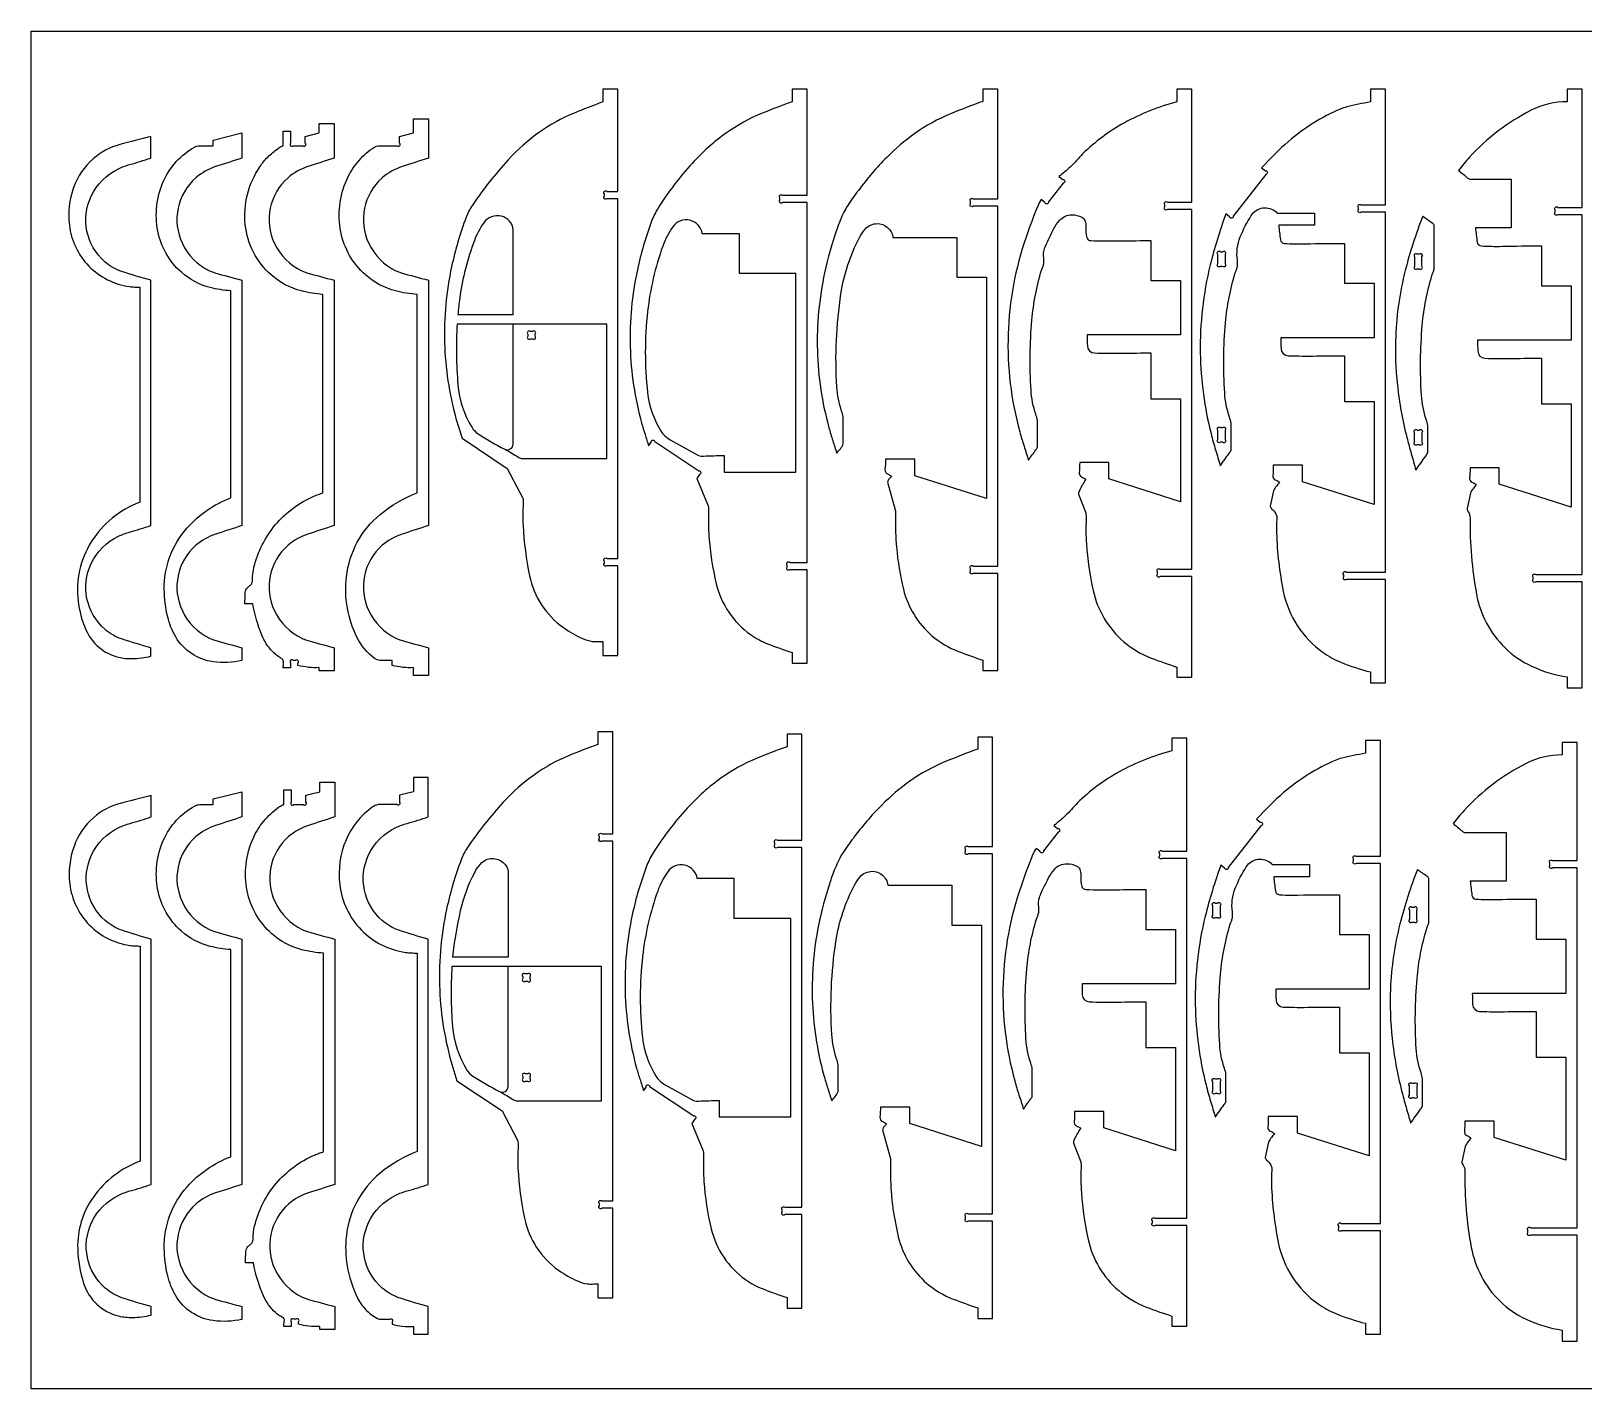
# Model space of a CAD drawing. Extents: x -29 to 74, y -16 to 30.
# Drawn here: x -28.6 to 24.4, y -16.4 to 30 of the extents above; entities that cross this region are included whole.
import ezdxf

# ---------------------------------------------------------------- set-up
doc = ezdxf.new("R2010")
doc.units = 0
doc.header["$MEASUREMENT"] = 0
doc.layers.get('0').update_dxf_attribs({"linetype": 'CONTINUOUS'})
doc.layers.add('ETCH', color=5, linetype='CONTINUOUS')
doc.layers.add('LAYER_1', color=18, linetype='CONTINUOUS')

msp = doc.modelspace()

# ---------------------------------------------------------------- linework, layer by layer
msp.add_lwpolyline([(73.801, 29.993), (73.801, -16.362), (-28.638, -16.362), (-28.638, 29.993)], close=True)
at = {"layer": 'ETCH'}
for points in [[(-12.44, 15.708, -0.012843), (-12.017, 15.454, 0.077208), (-11.903, 15.405), (-8.988, 15.405), (-8.988, 19.989), (-12.18, 19.989)], [(-12.612, -6.224, -0.012843), (-12.189, -6.477, 0.077208), (-12.076, -6.527), (-9.161, -6.527), (-9.161, -1.943), (-12.353, -1.943)]]:
    msp.add_lwpolyline(points, format="xyb", dxfattribs=at)
at = {"layer": 'LAYER_1'}
for points in [[(-9.116, 9.158), (-9.116, 8.676), (-8.605, 8.676), (-8.605, 11.737), (-8.979, 11.737, -1), (-9.068, 11.825), (-9.068, 11.898, -1), (-8.979, 11.987), (-8.605, 11.987), (-8.605, 24.27), (-8.979, 24.27, -1), (-9.068, 24.359), (-9.068, 24.432, -1), (-8.979, 24.52), (-8.605, 24.52), (-8.605, 28.004), (-9.116, 28.004), (-9.116, 27.572, 0.01158), (-10.119, 27.184, 0.056715), (-11.282, 26.54, 0.052187), (-12.347, 25.6, 0.037532), (-13.57, 24.051, 0.058109), (-13.785, 23.636, 0.037025), (-14.282, 21.951, 0.060336), (-14.523, 19.353, 0.060322), (-14.136, 16.772), (-13.927, 16.092), (-12.387, 15.065), (-11.854, 14.044, -0.078028), (-11.838, 13.858, 0.031), (-11.844, 13.109, 0.037901), (-11.623, 11.4, 0.189405), (-10.463, 9.627, 0.049278), (-9.813, 9.256, 0.066747), (-9.484, 9.158, 0.057733), (-9.3, 9.151, -0.019225)], [(-2.662, 8.778), (-2.662, 8.413), (-2.151, 8.413), (-2.151, 11.605), (-2.737, 11.605, -1), (-2.825, 11.694), (-2.825, 11.767, -1), (-2.737, 11.855), (-2.151, 11.855), (-2.151, 24.139), (-2.987, 24.139, -1), (-3.075, 24.228), (-3.075, 24.301, -1), (-2.987, 24.389), (-2.151, 24.389), (-2.151, 28.004), (-2.662, 28.004), (-2.662, 27.58, 0.011138), (-3.707, 27.176, 0.057158), (-4.903, 26.515, 0.053536), (-6.073, 25.477, 0.043612), (-7.235, 23.951, 0.051411), (-7.456, 23.505, 0.036287), (-7.943, 21.845, 0.060336), (-8.187, 19.219, 0.060322), (-7.796, 16.609, 0.011291), (-7.679, 16.221, -0.003763), (-7.557, 15.834), (-7.474, 15.958, -1), (-7.351, 15.982), (-5.846, 14.978, -1), (-5.822, 14.855), (-5.911, 14.721), (-5.524, 13.781, -0.057304), (-5.51, 13.573, 0.029813), (-5.5, 12.741, 0.040877), (-5.25, 11.123, 0.181545), (-4.081, 9.394, 0.05984), (-3.502, 9.079, 0.017043)], [(3.846, 8.522), (3.846, 8.159), (4.357, 8.159), (4.357, 11.479), (3.521, 11.479, -1), (3.432, 11.567), (3.432, 11.64, -1), (3.521, 11.729), (4.357, 11.729), (4.357, 24.013), (3.521, 24.013, -1), (3.432, 24.101), (3.432, 24.174, -1), (3.521, 24.263), (4.357, 24.263), (4.357, 28.004), (3.846, 28.004), (3.846, 27.593, 0.009719), (2.743, 27.165, 0.05729), (1.529, 26.494, 0.042456), (0.57, 25.681, 0.035928), (-0.398, 24.555, 0.013503), (-0.763, 24.034, 0.032705), (-0.893, 23.806, 0.029032), (-1.126, 23.248, 0.031155), (-1.551, 21.743, 0.060336), (-1.797, 19.088, 0.060323), (-1.403, 16.451, 0.011291), (-1.272, 16.014, -0.003763), (-1.134, 15.58, -0.036784), (-1.014, 15.734, 0.110753), (-0.917, 15.905), (-0.917, 16.814, 0.034327), (-0.97, 17.019, -0.065222), (-1.133, 17.848, -0.053378), (-0.993, 21.022, -0.084019), (-0.359, 22.947, -0.054475), (-0.167, 23.231, -0.22028), (0.242, 23.42, -0.181086), (0.597, 23.287, -0.177894), (0.782, 22.949), (2.961, 22.949), (2.961, 21.587), (3.974, 21.587), (3.974, 14.032), (1.526, 14.813), (1.526, 15.374), (0.527, 15.374, -0.024568), (0.51, 15.027, 0.148453), (0.527, 14.941, 0.167335), (0.592, 14.881, -0.043011), (0.735, 14.802, -0.053806), (0.655, 14.706, 0.162675), (0.597, 14.594), (0.859, 13.653, -0.03761), (0.871, 13.396, 0.029502), (0.903, 12.369, 0.037089), (1.138, 10.945, 0.157363), (2.114, 9.352, 0.085148), (3.015, 8.814, 0.015306)], [(10.475, 8.281), (10.475, 7.935), (10.985, 7.935), (10.985, 11.368), (9.899, 11.368, -1), (9.811, 11.457), (9.811, 11.53, -1), (9.899, 11.618), (10.985, 11.618), (10.985, 23.902), (10.149, 23.902, -1), (10.061, 23.991), (10.061, 24.064, -1), (10.149, 24.152), (10.985, 24.152), (10.985, 28.004), (10.475, 28.004), (10.475, 27.573, 0.061921), (8.674, 26.854, 0.067998), (7.257, 25.8, 0.021444), (7.048, 25.576, -0.02519), (6.837, 25.355, -0.020295), (6.646, 25.186, 0.006764), (6.449, 25.024), (6.577, 24.925, -1), (6.592, 24.8), (6.096, 24.16, -1), (5.971, 24.145), (5.844, 24.243, 0.056291), (5.723, 24.019, 0.012633), (5.326, 22.959, 0.075447), (4.714, 19.65, 0.075461), (5.111, 16.309, 0.011291), (5.257, 15.825, -0.003763), (5.41, 15.342, -0.014708), (5.662, 15.697, 0.088472), (5.711, 15.795), (5.711, 16.704, 0.040504), (5.66, 16.909, -0.066048), (5.496, 17.738, -0.037693), (5.525, 20.129, -0.052115), (5.854, 21.83, -0.029026), (5.896, 21.943, 0.063373), (5.93, 22.058, 0.083563), (5.928, 22.262, -0.089498), (5.929, 22.467, -0.058075), (5.987, 22.655, -0.017801), (6.266, 23.233, -0.055681), (6.465, 23.526, -0.219798), (6.891, 23.722, -0.117737), (7.226, 23.641, -0.172185), (7.33, 23.531, -0.124003), (7.365, 23.327, 0.08265), (7.399, 22.944, 0.164391), (7.448, 22.87, 0.161089), (7.533, 22.839, 0.009921), (8.561, 22.832, -0.003307), (9.589, 22.839), (9.589, 21.477), (10.602, 21.477), (10.602, 19.621), (7.41, 19.621, 0.009842), (7.418, 19.245, 0.393252), (7.66, 19.004, 0.012272), (8.625, 18.996, -0.004091), (9.589, 19.004), (9.589, 17.442), (10.602, 17.442), (10.602, 13.922), (8.154, 14.703), (8.154, 15.263), (7.156, 15.263, -0.024568), (7.139, 14.917, 0.148453), (7.156, 14.831, 0.167335), (7.22, 14.771, -0.043011), (7.364, 14.692, 0.035977), (7.143, 14.303, 0.130623), (7.12, 14.18), (7.363, 13.546, -0.05357), (7.376, 13.334, 0.029114), (7.387, 12.486, 0.035901), (7.617, 10.894, 0.163176), (8.661, 9.147, 0.085575), (9.6, 8.587, 0.014882)], [(17.084, 8.113), (17.084, 7.747), (17.595, 7.747), (17.595, 11.273), (16.259, 11.273, -1), (16.171, 11.362), (16.171, 11.434, -1), (16.259, 11.523), (17.595, 11.523), (17.595, 23.807), (16.759, 23.807, -1), (16.671, 23.896), (16.671, 23.968, -1), (16.759, 24.057), (17.595, 24.057), (17.595, 28.004), (17.084, 28.004), (17.084, 27.574, 0.012013), (16.271, 27.403, 0.043438), (16.053, 27.331, 0.077071), (14.289, 26.228, 0.031251), (13.365, 25.323), (13.493, 25.224, -1), (13.508, 25.1), (12.399, 23.67, -1), (12.275, 23.655), (12.147, 23.754, 0.028113), (11.612, 22.01, 0.065025), (11.274, 19.003, 0.028538), (11.38, 17.6, 0.029197), (11.64, 16.25, 0.011608), (11.794, 15.7, -0.003869), (11.956, 15.152, -0.014708), (12.261, 15.582, 0.088472), (12.321, 15.699), (12.321, 16.609, 0.040504), (12.269, 16.814, -0.066048), (12.105, 17.643, -0.037693), (12.134, 20.034, -0.052115), (12.464, 21.735, -0.028884), (12.505, 21.846, 0.062945), (12.539, 21.96, 0.076202), (12.54, 22.162, -0.133631), (12.638, 22.967, -0.043844), (13.014, 23.698, -0.460888), (13.862, 23.822, -0.102034), (13.879, 23.798, 0.177148), (13.9, 23.778), (15.171, 23.778), (15.171, 23.361), (13.949, 23.361, 0.002487), (14.008, 22.871, 0.360375), (14.143, 22.744, 0.020957), (14.863, 22.729, -0.005432), (16.199, 22.744), (16.199, 21.382), (17.212, 21.382), (17.212, 19.526), (14.02, 19.526, 0.008503), (14.028, 19.149, 0.393252), (14.27, 18.909, 0.012272), (15.235, 18.901, -0.004091), (16.199, 18.909), (16.199, 17.347), (17.212, 17.347), (17.212, 13.826), (14.764, 14.607), (14.764, 15.168), (13.765, 15.168, -0.024568), (13.748, 14.821, 0.148453), (13.765, 14.736, 0.167335), (13.83, 14.676, -0.043011), (13.973, 14.597, -0.023258), (13.869, 14.455, 0.069876), (13.777, 14.303), (13.662, 13.776, 0.187059), (13.733, 13.661, -0.16278), (13.875, 13.454, -0.090499), (13.887, 13.333, 0.028996), (13.875, 12.85, 0.041055), (14.105, 10.874, 0.191262), (15.464, 8.779, 0.0569), (16.066, 8.447, 0.036435)], [(23.801, 7.947), (23.801, 7.571), (24.311, 7.571), (24.311, 11.189), (22.726, 11.189, -1), (22.637, 11.277), (22.637, 11.35, -1), (22.726, 11.439), (24.311, 11.439), (24.311, 23.723), (23.476, 23.723, -1), (23.387, 23.811), (23.387, 23.884, -1), (23.476, 23.973), (24.311, 23.973), (24.311, 28.004), (23.801, 28.004), (23.801, 27.582, 0.117904), (22.571, 27.288, 0.090171), (20.46, 25.686, 0.014621), (20.269, 25.464, -0.004873), (20.082, 25.238, -0.016502), (20.387, 24.985, 0.09933), (20.473, 24.935), (21.887, 24.935), (21.887, 23.276), (20.665, 23.276, 0.001901), (20.725, 22.786, 0.360443), (20.859, 22.659, 0.020886), (21.579, 22.645, -0.005414), (22.915, 22.659), (22.915, 21.297), (23.928, 21.297), (23.928, 19.441), (20.736, 19.441, 0.008503), (20.745, 19.064, 0.393252), (20.986, 18.824, 0.012272), (21.951, 18.817, -0.004091), (22.915, 18.824), (22.915, 17.262), (23.928, 17.262), (23.928, 13.742), (21.48, 14.523), (21.48, 15.084), (20.482, 15.084, -0.024568), (20.465, 14.737, 0.148453), (20.482, 14.651, 0.167335), (20.546, 14.591, -0.043011), (20.69, 14.512, -0.023258), (20.585, 14.37, 0.069876), (20.494, 14.218), (20.378, 13.692, 0.112129), (20.419, 13.581, -0.149624), (20.481, 13.37, 0.049333), (20.702, 10.768, 0.153631), (21.674, 8.94, 0.08541), (22.574, 8.315, 0.072962)], [(-21.821, 14.057), (-21.821, 21.125, -0.045578), (-22.524, 21.238, -0.119082), (-23.508, 21.76, -0.164652), (-24.31, 23.162, -0.154282), (-24.117, 24.869, -0.080612), (-23.681, 25.535, -0.080612), (-23.057, 26.029, -0.124982), (-22.889, 26.077), (-22.422, 26.077), (-22.422, 26.272), (-21.438, 26.513), (-21.438, 25.657, -0.0023), (-22.339, 25.364, 0.102473), (-23.012, 24.984, 0.336459), (-23.474, 22.745, 0.170276), (-22.545, 21.812, 0.041463), (-22.367, 21.743, 0.008219), (-21.438, 21.488), (-21.438, 13.112, -0.0023), (-22.339, 12.819, 0.102473), (-23.012, 12.439, 0.336459), (-23.474, 10.2, 0.170276), (-22.545, 9.267, 0.041463), (-22.367, 9.198, 0.008219), (-21.438, 8.943), (-21.438, 8.505, -0.088823), (-22.422, 8.461, -0.230967), (-23.7, 9.312, -0.07343), (-23.973, 9.988, -0.05589), (-24.091, 10.936, -0.186646), (-23.312, 13.031, -0.121989)], [(-21.068, 10.436), (-21.336, 10.436, -0.012709), (-21.326, 10.826, -0.186771), (-21.254, 10.987, -0.031934), (-21.169, 11.062, 0.130659), (-21.099, 11.151, 0.101306), (-21.078, 11.258, -0.060865), (-21.028, 11.689, -0.116481), (-20.292, 13.143, -0.116481), (-18.984, 14.114, -0.017395), (-18.83, 14.173, 0.005798), (-18.676, 14.23), (-18.676, 21.004, -0.045607), (-19.412, 21.122, -0.119052), (-20.443, 21.669, -0.187593), (-21.325, 23.382, -0.176665), (-20.83, 25.359, -0.046818), (-20.559, 25.688, -0.04327), (-20.207, 25.986, -0.034612), (-20.074, 26.066, -0.119897), (-20.03, 26.077), (-20.03, 26.577), (-19.78, 26.577), (-19.78, 26.166, 1), (-19.691, 26.077), (-19.365, 26.077, 1), (-19.277, 26.166), (-19.277, 26.397), (-18.804, 26.513), (-18.804, 26.837), (-18.293, 26.837), (-18.293, 25.657, -0.0023), (-19.194, 25.364, 0.102473), (-19.866, 24.984, 0.336459), (-20.329, 22.745, 0.170276), (-19.4, 21.812, 0.041463), (-19.221, 21.743, 0.008219), (-18.293, 21.488), (-18.293, 13.112, -0.0023), (-19.194, 12.819, 0.102473), (-19.866, 12.439, 0.336459), (-20.329, 10.2, 0.170276), (-19.4, 9.267, 0.041463), (-19.221, 9.198, 0.008219), (-18.293, 8.943), (-18.293, 8.158), (-18.804, 8.158), (-18.804, 8.262, -0.040458), (-19.171, 8.272, -0.040959), (-19.527, 8.34), (-19.527, 8.42, 1), (-19.616, 8.508), (-19.691, 8.508, 1), (-19.78, 8.42), (-19.78, 8.258), (-20.03, 8.258, -0.042249), (-20.016, 8.421, 0.164319), (-20.03, 8.508, 0.142751), (-20.098, 8.579, -0.073336), (-20.405, 8.821, -0.092121), (-20.76, 9.37, -0.054046)], [(-15.457, 14.23), (-15.457, 21.004, -0.045607), (-16.193, 21.122, -0.119052), (-17.224, 21.669, -0.164437), (-18.065, 23.136, -0.154496), (-17.864, 24.918, -0.067132), (-17.498, 25.511, -0.067132), (-16.988, 25.986, -0.094604), (-16.788, 26.077), (-16.147, 26.077, 1), (-16.058, 26.166), (-16.058, 26.397), (-15.585, 26.513), (-15.585, 27), (-15.074, 27), (-15.074, 25.657, -0.0023), (-15.975, 25.364, 0.102473), (-16.648, 24.984, 0.336459), (-17.11, 22.745, 0.170276), (-16.181, 21.812, 0.041463), (-16.003, 21.743, 0.008219), (-15.074, 21.488), (-15.074, 13.112, -0.0023), (-15.975, 12.819, 0.102473), (-16.648, 12.439, 0.336459), (-17.11, 10.2, 0.170276), (-16.181, 9.267, 0.041463), (-16.003, 9.198, 0.008219), (-15.074, 8.943), (-15.074, 7.998), (-15.585, 7.998), (-15.585, 8.262, -0.040458), (-15.952, 8.272, -0.040959), (-16.308, 8.34), (-16.308, 8.508), (-16.729, 8.508, -0.150836), (-16.912, 8.578, -0.117974), (-17.502, 9.278, -0.146319), (-17.872, 11.366, -0.192468), (-16.721, 13.493, -0.083871)], [(-24.547, 8.649), (-24.547, 8.943, -0.019771), (-25.55, 9.244, -0.097096), (-26.121, 9.574, -0.336459), (-26.583, 11.813, -0.170276), (-25.654, 12.746, -0.044461), (-25.272, 12.891, 0.01152), (-24.547, 13.112), (-24.547, 21.488, -0.019771), (-25.55, 21.788, -0.097096), (-26.121, 22.119, -0.336459), (-26.583, 24.358, -0.170276), (-25.654, 25.291, -0.044461), (-25.272, 25.436, 0.01152), (-24.547, 25.657), (-24.547, 26.389, 0.004903), (-25.613, 26.117, 0.116274), (-26.52, 25.631, 0.126509), (-27.185, 24.651, 0.115888), (-27.331, 23.371, 0.165557), (-26.664, 21.971, 0.165558), (-25.281, 21.27, 0.027352), (-25.106, 21.255, -0.009115), (-24.93, 21.246), (-24.93, 13.906, 0.164612), (-26.585, 12.551, 0.171175), (-27.033, 10.539, 0.07237), (-26.766, 9.555, 0.234888), (-25.657, 8.619, 0.06659), (-25.188, 8.569, 0.048535)], [(-14.071, 20.315), (-12.18, 20.315), (-12.18, 23.207, 0.327649), (-12.58, 23.674, 0.30501), (-13.188, 23.443, 0.064273), (-13.504, 22.847, 0.055133), (-14.004, 20.882, 0.007933), (-14.039, 20.598, -0.002644)], [(-4.982, 15.501), (-4.982, 14.94), (-2.534, 14.94), (-2.534, 21.714), (-4.46, 21.714), (-4.46, 23.076), (-5.726, 23.076, 0.307009), (-6.148, 23.534, 0.30501), (-6.734, 23.312, 0.068756), (-7.077, 22.651, 0.057139), (-7.592, 20.421, 0.056363), (-7.593, 17.652, 0.112085), (-7.131, 16.325, 0.06631), (-7.007, 16.175, 0.057154), (-6.825, 16.042), (-5.855, 15.501, 0.076491), (-5.681, 15.483, -0.012724)], [(18.632, 15.005, -0.014665), (18.971, 15.484, 0.088209), (19.037, 15.615), (19.037, 16.524, 0.040603), (18.986, 16.729, -0.066272), (18.822, 17.558, -0.037569), (18.851, 19.953, -0.052115), (19.181, 21.65, -0.028888), (19.222, 21.762, 0.062959), (19.255, 21.875), (19.255, 23.365, 0.137471), (19.188, 23.44, -0.022773), (18.864, 23.669, 0.030864), (18.268, 21.815, 0.052022), (17.942, 19.588, 0.037686), (18, 17.899, 0.035172), (18.324, 16.117, 0.007553), (18.475, 15.56, -0.002518)], [(11.871, 22.049), (11.871, 22.371, -1), (11.96, 22.46), (12.033, 22.46, -1), (12.121, 22.371), (12.121, 22.049, -1), (12.033, 21.96), (11.96, 21.96, -1)], [(18.749, 22.376), (18.676, 22.376, 1), (18.588, 22.287), (18.588, 21.964, 1), (18.676, 21.875), (18.749, 21.875, 1), (18.838, 21.964), (18.838, 22.287, 1)], [(-12.18, 19.989), (-14.098, 19.989, 0.033708), (-14.068, 17.911, 0.119738), (-13.585, 16.456, 0.10777), (-13.383, 16.249, 0.029272), (-12.47, 15.722, 0.544062), (-12.18, 15.892)], [(-11.592, 19.489), (-11.519, 19.489, 1), (-11.43, 19.578), (-11.43, 19.65, 1), (-11.519, 19.739), (-11.592, 19.739, 1), (-11.68, 19.65), (-11.68, 19.578, 1)], [(12.121, 16.368), (12.121, 16.046, -1), (12.033, 15.957), (11.96, 15.957, -1), (11.871, 16.046), (11.871, 16.368, -1), (11.96, 16.457), (12.033, 16.457, -1)], [(18.676, 16.373), (18.749, 16.373, -1), (18.838, 16.284), (18.838, 15.961, -1), (18.749, 15.872), (18.676, 15.872, -1), (18.588, 15.961), (18.588, 16.284, -1)], [(-9.288, -12.773), (-9.288, -13.255), (-8.778, -13.255), (-8.778, -10.195), (-9.151, -10.195, -1), (-9.24, -10.107), (-9.24, -10.034, -1), (-9.151, -9.945), (-8.778, -9.945), (-8.778, 2.339), (-9.151, 2.339, -1), (-9.24, 2.427), (-9.24, 2.5, -1), (-9.151, 2.589), (-8.778, 2.589), (-8.778, 6.072), (-9.288, 6.072), (-9.288, 5.641, 0.01158), (-10.292, 5.252, 0.056715), (-11.455, 4.608, 0.052187), (-12.52, 3.668, 0.037532), (-13.742, 2.119, 0.058109), (-13.957, 1.704, 0.037025), (-14.454, 0.019, 0.060336), (-14.695, -2.579, 0.060322), (-14.309, -5.16), (-14.099, -5.84), (-12.559, -6.867), (-12.026, -7.888, -0.078028), (-12.01, -8.074, 0.031), (-12.017, -8.823, 0.037901), (-11.795, -10.532, 0.189405), (-10.636, -12.305, 0.049278), (-9.986, -12.676, 0.066747), (-9.656, -12.773, 0.057733), (-9.472, -12.78, -0.019225)], [(-2.834, -13.239), (-2.834, -13.604), (-2.323, -13.604), (-2.323, -10.412), (-2.909, -10.412, -1), (-2.998, -10.323), (-2.998, -10.25, -1), (-2.909, -10.162), (-2.323, -10.162), (-2.323, 2.122), (-3.159, 2.122, -1), (-3.248, 2.211), (-3.248, 2.284, -1), (-3.159, 2.372), (-2.323, 2.372), (-2.323, 5.986), (-2.834, 5.986), (-2.834, 5.563, 0.011138), (-3.88, 5.159, 0.057158), (-5.076, 4.498, 0.053536), (-6.245, 3.46, 0.043612), (-7.407, 1.934, 0.051411), (-7.628, 1.488, 0.036287), (-8.116, -0.172, 0.060336), (-8.359, -2.799, 0.060322), (-7.969, -5.408, 0.011291), (-7.852, -5.797, -0.003763), (-7.729, -6.183), (-7.647, -6.059, -1), (-7.524, -6.035), (-6.019, -7.039, -1), (-5.994, -7.162), (-6.084, -7.296), (-5.696, -8.236, -0.057304), (-5.682, -8.444, 0.029813), (-5.672, -9.276, 0.040877), (-5.422, -10.894, 0.181545), (-4.254, -12.623, 0.05984), (-3.674, -12.938, 0.017043)], [(3.674, -13.59), (3.674, -13.953), (4.185, -13.953), (4.185, -10.633), (3.349, -10.633, -1), (3.26, -10.544), (3.26, -10.472, -1), (3.349, -10.383), (4.185, -10.383), (4.185, 1.901), (3.349, 1.901, -1), (3.26, 1.99), (3.26, 2.062, -1), (3.349, 2.151), (4.185, 2.151), (4.185, 5.892), (3.674, 5.892), (3.674, 5.482, 0.009719), (2.571, 5.053, 0.05729), (1.356, 4.383, 0.042456), (0.398, 3.569, 0.035928), (-0.57, 2.443, 0.013503), (-0.935, 1.922, 0.032705), (-1.066, 1.694, 0.029032), (-1.299, 1.136, 0.031155), (-1.724, -0.368, 0.060336), (-1.97, -3.023, 0.060323), (-1.575, -5.661, 0.011291), (-1.444, -6.097, -0.003763), (-1.306, -6.532, -0.036784), (-1.186, -6.377, 0.110753), (-1.09, -6.207), (-1.09, -5.297, 0.034327), (-1.143, -5.093, -0.065222), (-1.305, -4.263, -0.053378), (-1.166, -1.09, -0.084019), (-0.532, 0.835, -0.054475), (-0.339, 1.119, -0.22028), (0.069, 1.309, -0.181086), (0.424, 1.176, -0.177894), (0.61, 0.838), (2.789, 0.838), (2.789, -0.524), (3.802, -0.524), (3.802, -8.08), (1.353, -7.299), (1.353, -6.738), (0.355, -6.738, -0.024568), (0.338, -7.085, 0.148453), (0.355, -7.17, 0.167335), (0.42, -7.23, -0.043011), (0.563, -7.309, -0.053806), (0.482, -7.406, 0.162675), (0.424, -7.517), (0.687, -8.459, -0.03761), (0.699, -8.715, 0.029502), (0.73, -9.742, 0.037089), (0.965, -11.167, 0.157363), (1.942, -12.759, 0.085148), (2.843, -13.297, 0.015306)], [(10.302, -13.872), (10.302, -14.217), (10.813, -14.217), (10.813, -10.784), (9.727, -10.784, -1), (9.638, -10.695), (9.638, -10.623, -1), (9.727, -10.534), (10.813, -10.534), (10.813, 1.75), (9.977, 1.75, -1), (9.888, 1.839), (9.888, 1.911, -1), (9.977, 2), (10.813, 2), (10.813, 5.851), (10.302, 5.851), (10.302, 5.421, 0.061921), (8.502, 4.702, 0.067998), (7.085, 3.647, 0.021444), (6.876, 3.424, -0.02519), (6.665, 3.202, -0.020295), (6.473, 3.034, 0.006764), (6.277, 2.871), (6.404, 2.772, -1), (6.42, 2.648), (5.923, 2.008, -1), (5.799, 1.992), (5.672, 2.091, 0.056291), (5.551, 1.867, 0.012633), (5.153, 0.806, 0.075447), (4.541, -2.503, 0.075461), (4.939, -5.843, 0.011291), (5.084, -6.328, -0.003763), (5.237, -6.81, -0.014708), (5.489, -6.455, 0.088472), (5.539, -6.358), (5.539, -5.449, 0.040504), (5.487, -5.244, -0.066048), (5.323, -4.414, -0.037693), (5.352, -2.023, -0.052115), (5.682, -0.322, -0.029026), (5.724, -0.21, 0.063373), (5.757, -0.095, 0.083563), (5.756, 0.11, -0.089498), (5.756, 0.314, -0.058075), (5.814, 0.503, -0.017801), (6.093, 1.081, -0.055681), (6.292, 1.374, -0.219798), (6.719, 1.569, -0.117737), (7.054, 1.488, -0.172185), (7.158, 1.378, -0.124003), (7.193, 1.175, 0.08265), (7.227, 0.792, 0.164391), (7.276, 0.718, 0.161089), (7.361, 0.687, 0.009921), (8.389, 0.68, -0.003307), (9.417, 0.687), (9.417, -0.675), (10.43, -0.675), (10.43, -2.532), (7.238, -2.532, 0.009842), (7.245, -2.907, 0.393252), (7.488, -3.148, 0.012272), (8.452, -3.156, -0.004091), (9.417, -3.148), (9.417, -4.71), (10.43, -4.71), (10.43, -8.231), (7.981, -7.45), (7.981, -6.889), (6.983, -6.889, -0.024568), (6.966, -7.236, 0.148453), (6.983, -7.322, 0.167335), (7.048, -7.382, -0.043011), (7.191, -7.46, 0.035977), (6.97, -7.85, 0.130623), (6.947, -7.973), (7.19, -8.606, -0.05357), (7.203, -8.818, 0.029114), (7.215, -9.666, 0.035901), (7.445, -11.258, 0.163176), (8.489, -13.005, 0.085575), (9.428, -13.565, 0.014882)], [(16.913, -14.122), (16.913, -14.487), (17.424, -14.487), (17.424, -10.961), (16.088, -10.961, -1), (16, -10.872), (16, -10.8, -1), (16.088, -10.711), (17.424, -10.711), (17.424, 1.573), (16.588, 1.573, -1), (16.5, 1.661), (16.5, 1.734, -1), (16.588, 1.823), (17.424, 1.823), (17.424, 5.769), (16.913, 5.769), (16.913, 5.34, 0.012013), (16.1, 5.169, 0.043438), (15.882, 5.097, 0.077071), (14.118, 3.994, 0.031251), (13.194, 3.089), (13.322, 2.99, -1), (13.338, 2.865), (12.228, 1.436, -1), (12.104, 1.42), (11.976, 1.519, 0.028113), (11.441, -0.225, 0.065025), (11.103, -3.232, 0.028538), (11.209, -4.634, 0.029197), (11.469, -5.984, 0.011608), (11.623, -6.534, -0.003869), (11.785, -7.083, -0.014708), (12.09, -6.653, 0.088472), (12.15, -6.535), (12.15, -5.626, 0.040504), (12.098, -5.421, -0.066048), (11.935, -4.592, -0.037693), (11.964, -2.2, -0.052115), (12.293, -0.5, -0.028884), (12.334, -0.388, 0.062945), (12.368, -0.275, 0.076202), (12.369, -0.072, -0.133631), (12.467, 0.732, -0.043844), (12.843, 1.464, -0.460888), (13.691, 1.587, -0.102034), (13.709, 1.564, 0.177148), (13.73, 1.544), (15, 1.544), (15, 1.126), (13.778, 1.126, 0.003615), (13.838, 0.639, 0.350637), (13.972, 0.51, 0.027654), (14.383, 0.494, -0.004608), (16.028, 0.51), (16.028, -0.853), (17.041, -0.853), (17.041, -2.709), (13.849, -2.709, 0.008503), (13.858, -3.085, 0.393252), (14.099, -3.325, 0.012272), (15.064, -3.333, -0.004091), (16.028, -3.325), (16.028, -4.888), (17.041, -4.888), (17.041, -8.408), (14.593, -7.627), (14.593, -7.066), (13.595, -7.066, -0.024568), (13.578, -7.413, 0.148453), (13.595, -7.499, 0.167335), (13.659, -7.559, -0.043011), (13.803, -7.637, -0.023258), (13.698, -7.78, 0.069876), (13.606, -7.931), (13.491, -8.458, 0.187059), (13.562, -8.573, -0.16278), (13.704, -8.781, -0.090499), (13.716, -8.901, 0.028996), (13.704, -9.384, 0.041055), (13.934, -11.361, 0.191262), (15.293, -13.456, 0.0569), (15.895, -13.788, 0.036435)], [(23.622, -14.352), (23.622, -14.728), (24.133, -14.728), (24.133, -11.11), (22.547, -11.11, -1), (22.458, -11.021), (22.458, -10.949, -1), (22.547, -10.86), (24.133, -10.86), (24.133, 1.424), (23.297, 1.424, -1), (23.208, 1.512), (23.208, 1.585, -1), (23.297, 1.674), (24.133, 1.674), (24.133, 5.705), (23.622, 5.705), (23.622, 5.283, 0.117904), (22.393, 4.989, 0.090171), (20.281, 3.387, 0.014621), (20.09, 3.165, -0.004873), (19.903, 2.94, -0.016502), (20.208, 2.686, 0.09933), (20.294, 2.636), (21.709, 2.636), (21.709, 0.977), (20.486, 0.977, 0.001901), (20.546, 0.487, 0.360443), (20.681, 0.361, 0.020886), (21.4, 0.346, -0.005414), (22.737, 0.361), (22.737, -1.002), (23.75, -1.002), (23.75, -2.858), (20.558, -2.858, 0.008503), (20.566, -3.234, 0.393252), (20.808, -3.474, 0.012272), (21.772, -3.482, -0.004091), (22.737, -3.474), (22.737, -5.036), (23.75, -5.036), (23.75, -8.557), (21.301, -7.776), (21.301, -7.215), (20.303, -7.215, -0.024568), (20.286, -7.562, 0.148453), (20.303, -7.648, 0.167335), (20.368, -7.708, -0.043011), (20.511, -7.786, -0.023258), (20.406, -7.929, 0.069876), (20.315, -8.08), (20.199, -8.607, 0.112129), (20.241, -8.718, -0.149624), (20.302, -8.928, 0.049333), (20.523, -11.53, 0.153631), (21.495, -13.359, 0.08541), (22.395, -13.984, 0.072962)], [(-20.009, -14.232, -0.045369), (-19.993, -14.051, 0.176681), (-20.009, -13.954, 0.167935), (-20.062, -13.908, -0.09214), (-20.297, -13.757, -0.100655), (-20.707, -13.178, -0.060423), (-21.047, -12.055), (-21.315, -12.055, -0.012709), (-21.305, -11.665, -0.186771), (-21.233, -11.504, -0.031934), (-21.148, -11.429, 0.130659), (-21.078, -11.339, 0.101306), (-21.057, -11.233, -0.060865), (-21.007, -10.802, -0.116481), (-20.271, -9.348, -0.116481), (-18.963, -8.377, -0.017395), (-18.81, -8.318, 0.005798), (-18.655, -8.261), (-18.655, -1.487, -0.045607), (-19.391, -1.369, -0.119052), (-20.422, -0.822, -0.164437), (-21.263, 0.645, -0.154496), (-21.062, 2.428, -0.067132), (-20.696, 3.02, -0.067132), (-20.186, 3.495, -0.034612), (-20.054, 3.576, -0.119897), (-20.009, 3.586), (-20.009, 4.086), (-19.759, 4.086), (-19.759, 3.675, 1), (-19.671, 3.586), (-19.345, 3.586, 1), (-19.256, 3.675), (-19.256, 3.906), (-18.783, 4.022), (-18.783, 4.347), (-18.272, 4.347), (-18.272, 3.166, -0.0023), (-19.173, 2.873, 0.102473), (-19.846, 2.493, 0.336459), (-20.308, 0.254, 0.170276), (-19.379, -0.679, 0.041463), (-19.201, -0.748, 0.008219), (-18.272, -1.003), (-18.272, -9.379, -0.0023), (-19.173, -9.672, 0.102473), (-19.846, -10.052, 0.336459), (-20.308, -12.291, 0.170276), (-19.379, -13.224, 0.041463), (-19.201, -13.293, 0.008219), (-18.272, -13.548), (-18.272, -14.333), (-18.783, -14.333), (-18.783, -14.229, -0.040458), (-19.16, -14.219, -0.043218), (-19.506, -14.151), (-19.506, -14.071, 1), (-19.595, -13.982), (-19.671, -13.982, 1), (-19.759, -14.071), (-19.759, -14.232)], [(-16.742, -13.982), (-16.401, -13.982, -1), (-16.312, -14.071), (-16.312, -14.151, 0.043218), (-15.966, -14.219, 0.040458), (-15.589, -14.229), (-15.589, -14.493), (-15.078, -14.493), (-15.078, -13.548, -0.019771), (-16.081, -13.247, -0.097096), (-16.652, -12.917, -0.336459), (-17.114, -10.678, -0.170276), (-16.185, -9.744, -0.044461), (-15.804, -9.6, 0.01152), (-15.078, -9.379), (-15.078, -1.003, -0.019771), (-16.081, -0.703, -0.097096), (-16.652, -0.372, -0.336459), (-17.114, 1.867, -0.170276), (-16.185, 2.8, -0.044461), (-15.804, 2.945, 0.01152), (-15.078, 3.166), (-15.078, 4.509), (-15.589, 4.509), (-15.589, 4.022), (-16.062, 3.906), (-16.062, 3.675, -1), (-16.151, 3.586), (-16.791, 3.586, 0.094545), (-16.992, 3.495, 0.140249), (-17.887, 2.381, 0.129401), (-18.103, 0.851, 0.165557), (-17.368, -0.689, 0.165558), (-15.846, -1.461, 0.027352), (-15.654, -1.477, -0.009115), (-15.461, -1.487), (-15.461, -8.261, 0.083871), (-16.725, -8.998, 0.192468), (-17.876, -11.125, 0.072374), (-17.846, -12.162, 0.067022), (-17.507, -13.23, 0.080436), (-17.222, -13.645, 0.079481), (-16.816, -13.954, 0.060965)], [(-24.534, -13.842), (-24.534, -13.548, -0.019771), (-25.536, -13.247, -0.097096), (-26.107, -12.917, -0.336459), (-26.569, -10.678, -0.170276), (-25.641, -9.744, -0.044461), (-25.259, -9.6, 0.01152), (-24.534, -9.379), (-24.534, -1.003, -0.019771), (-25.536, -0.703, -0.097096), (-26.107, -0.372, -0.336459), (-26.569, 1.867, -0.170276), (-25.641, 2.8, -0.044461), (-25.259, 2.945, 0.01152), (-24.534, 3.166), (-24.534, 3.898, 0.004903), (-25.599, 3.626, 0.116274), (-26.507, 3.14, 0.126509), (-27.171, 2.16, 0.115888), (-27.318, 0.88, 0.165557), (-26.65, -0.519, 0.165558), (-25.268, -1.221, 0.027352), (-25.092, -1.236, -0.009115), (-24.917, -1.245), (-24.917, -8.585, 0.148785), (-26.511, -9.81, 0.163556), (-27.046, -11.568, 0.070492), (-26.843, -12.757, 0.260736), (-25.649, -13.871, 0.066665), (-25.177, -13.921, 0.048834)], [(-21.821, -8.434), (-21.821, -1.366, -0.045578), (-22.524, -1.253, -0.119082), (-23.508, -0.731, -0.164652), (-24.31, 0.671, -0.154282), (-24.117, 2.378, -0.080612), (-23.681, 3.044, -0.080612), (-23.057, 3.538, -0.124982), (-22.883, 3.586), (-22.422, 3.586), (-22.422, 3.781), (-21.438, 4.022), (-21.438, 3.166, -0.0023), (-22.339, 2.873, 0.102473), (-23.012, 2.493, 0.336459), (-23.474, 0.254, 0.170276), (-22.545, -0.679, 0.041463), (-22.367, -0.748, 0.008219), (-21.438, -1.003), (-21.438, -9.379, -0.0023), (-22.339, -9.672, 0.102473), (-23.012, -10.052, 0.336459), (-23.474, -12.291, 0.170276), (-22.545, -13.224, 0.041463), (-22.367, -13.293, 0.008219), (-21.438, -13.548), (-21.438, -13.986, -0.088823), (-22.422, -14.029, -0.230967), (-23.7, -13.178, -0.073429), (-23.973, -12.503, -0.05589), (-24.091, -11.555, -0.186646), (-23.312, -9.46, -0.121989)], [(-14.243, -1.617, -0.025331), (-13.974, -0.034, -0.066812), (-13.494, 1.273, -0.054475), (-13.302, 1.557, -0.22028), (-12.893, 1.746, -0.181086), (-12.518, 1.606, -0.197306), (-12.353, 1.276), (-12.353, -1.617)], [(-5.155, -6.517), (-5.155, -7.077), (-2.706, -7.077), (-2.706, -0.303), (-4.633, -0.303), (-4.633, 1.059), (-5.898, 1.059, 0.307009), (-6.321, 1.517, 0.30501), (-6.906, 1.294, 0.068756), (-7.249, 0.634, 0.057139), (-7.765, -1.596, 0.056363), (-7.766, -4.365, 0.112085), (-7.303, -5.692, 0.06631), (-7.179, -5.842, 0.057154), (-6.998, -5.975), (-6.027, -6.517, 0.076491), (-5.853, -6.534, -0.012724)], [(18.453, -7.294, -0.014665), (18.792, -6.815, 0.088209), (18.858, -6.684), (18.858, -5.775, 0.040603), (18.807, -5.57, -0.066272), (18.643, -4.741, -0.037569), (18.673, -2.346, -0.052115), (19.002, -0.649, -0.028888), (19.043, -0.537, 0.062959), (19.076, -0.423), (19.076, 1.066, 0.137471), (19.01, 1.141, -0.022773), (18.685, 1.37, 0.030864), (18.089, -0.484, 0.052022), (17.764, -2.711, 0.037686), (17.821, -4.4, 0.035172), (18.145, -6.182, 0.007553), (18.296, -6.738, -0.002518)], [(11.7, -0.186), (11.7, 0.137, -1), (11.789, 0.226), (11.862, 0.226, -1), (11.95, 0.137), (11.95, -0.186, -1), (11.862, -0.275), (11.789, -0.275, -1)], [(18.659, -0.335), (18.659, -0.012, 1), (18.57, 0.077), (18.498, 0.077, 1), (18.409, -0.012), (18.409, -0.335, 1), (18.498, -0.423), (18.57, -0.423, 1)], [(-12.353, -1.943), (-14.271, -1.943, 0.036451), (-14.252, -3.986, 0.119738), (-13.758, -5.476, 0.10777), (-13.556, -5.683, 0.029272), (-12.643, -6.21, 0.544062), (-12.353, -6.04)], [(-11.603, -2.354), (-11.603, -2.282, 1), (-11.691, -2.193), (-11.764, -2.193, 1), (-11.853, -2.282), (-11.853, -2.354, 1), (-11.764, -2.443), (-11.691, -2.443, 1)], [(-11.691, -5.606), (-11.764, -5.606, 1), (-11.853, -5.694), (-11.853, -5.767, 1), (-11.764, -5.856), (-11.691, -5.856, 1), (-11.603, -5.767), (-11.603, -5.694, 1)], [(11.789, -5.777), (11.862, -5.777, -1), (11.95, -5.866), (11.95, -6.189, -1), (11.862, -6.278), (11.789, -6.278, -1), (11.7, -6.189), (11.7, -5.866, -1)], [(18.409, -6.338), (18.409, -6.015, -1), (18.498, -5.926), (18.57, -5.926, -1), (18.659, -6.015), (18.659, -6.338, -1), (18.57, -6.426), (18.498, -6.426, -1)]]:
    msp.add_lwpolyline(points, format="xyb", close=True, dxfattribs=at)

doc.saveas('drawing.dxf')
